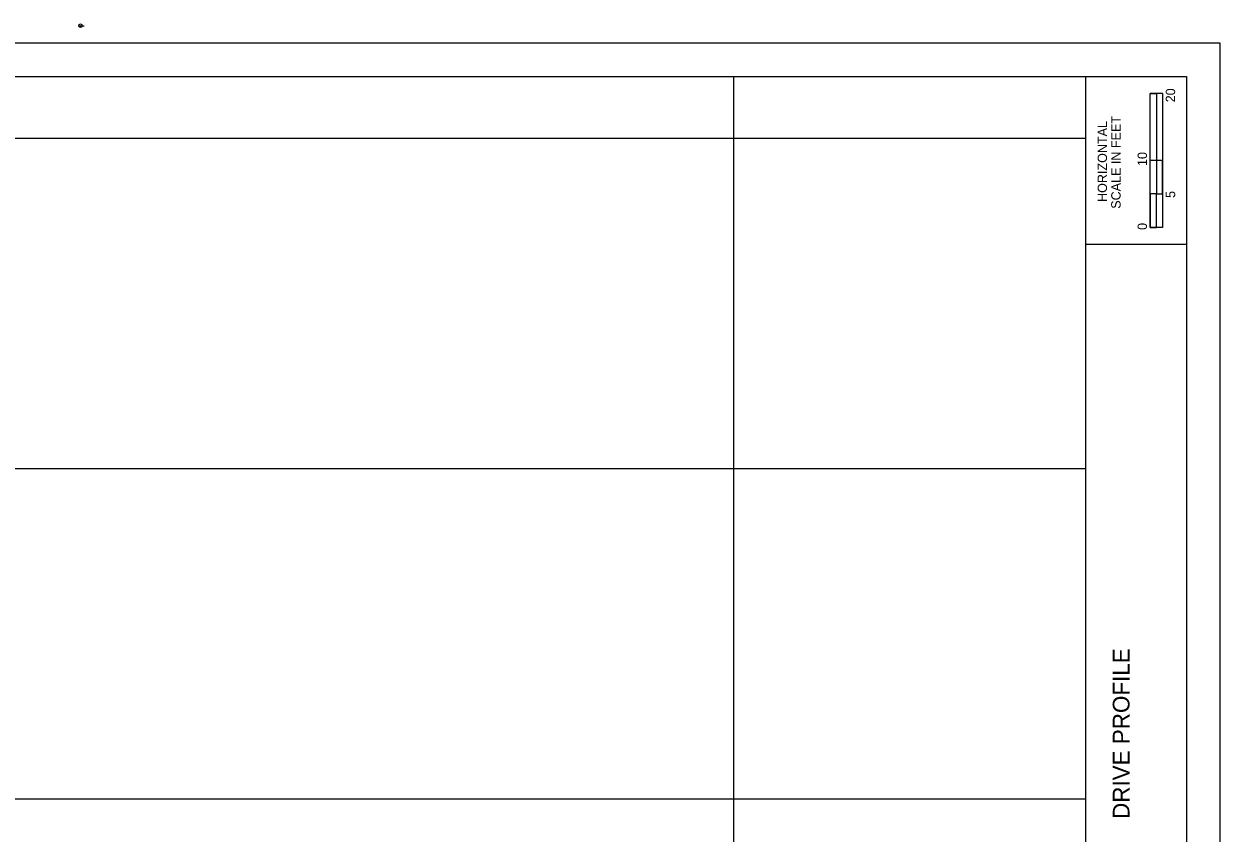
# Model space of a CAD drawing. Extents: x -29 to 680, y -31 to 446.
# Drawn here: x 323.4 to 680, y 204.4 to 445.7 of the extents above; entities that cross this region are included whole.
import ezdxf

# ---------------------------------------------------------------- set-up
doc = ezdxf.new("R2010")
doc.units = 0
for name, color, linetype in [('SC_Scratch1', 7, 'Continuous'), ('SH_Border', 7, 'Continuous'), ('SH_Cut_Line', 7, 'Continuous'), ('SH_Data', 7, 'Continuous')]:
    doc.layers.add(name, color=color, linetype=linetype)

msp = doc.modelspace()

# ---------------------------------------------------------------- linework, layer by layer
at = {"layer": 'SC_Scratch1'}
for p, q in [((339.77, 445.19), (340.81, 445.19)), ((340.29, 445.19), (341.33, 445.19)), ((535, 10), (535, 430)), ((640, 411.5), (30, 411.5)), ((640, 313), (30, 313)), ((640, 214.5), (30, 214.5))]:
    msp.add_line(p, q, dxfattribs=at)
msp.add_circle((340.29, 445.19), 0.521, dxfattribs=at)
at = {"layer": 'SH_Border'}
for p, q in [((640, 10), (640, 430)), ((640, 380), (670, 380))]:
    msp.add_line(p, q, dxfattribs=at)
msp.add_lwpolyline([(30, 430), (670, 430), (670, 10), (30, 10)], close=True, dxfattribs=at)
at = {"layer": 'SH_Cut_Line'}
msp.add_lwpolyline([(0, 0), (680, 0), (680, 440), (0, 440)], close=True, dxfattribs=at)
at = {"layer": 'SH_Data'}
for p, q in [((659.13, 385), (659.13, 425)), ((662.88, 425), (659.13, 425)), ((659.13, 405), (659.13, 425)), ((659.13, 425), (661, 425)), ((661, 425), (661.02, 425)), ((661.02, 425), (661.02, 405)), ((662.88, 425), (662.88, 385)), ((661.02, 405), (659.13, 405)), ((662.87, 405), (661, 405)), ((661, 405), (661, 395)), ((662.87, 395), (662.87, 405)), ((661, 395), (659.13, 395)), ((659.13, 395), (659.13, 385)), ((661, 385), (661, 395)), ((661, 395), (662.87, 395)), ((662.88, 385), (659.13, 385)), ((659.13, 385), (661, 385))]:
    msp.add_line(p, q, dxfattribs=at)

# ---------------------------------------------------------------- texts
at = {"layer": 'SC_Scratch1'}
for s, p in [('68', (340.24, 445)), ('4', (340.26, 445.32)), ('DR_2193', (340.94, 445.32)), ('1:5', (340.94, 445))]:
    msp.add_text(s, height=0.0656, dxfattribs=at).set_placement(p)
at = {"layer": 'SH_Data'}
for s, height, p in [('20', 2.8, (666.61, 422.33)), ('SCALE IN FEET', 2.8, (650.35, 390.58)), ('HORIZONTAL', 2.8, (646.3, 392.61)), ('10', 2.8, (658.21, 403.33)), ('5', 2.8, (666.61, 393.8)), ('0', 2.8, (658.21, 384.27)), ('DRIVE PROFILE', 5, (653, 208.59))]:
    msp.add_text(s, height=height, rotation=90, dxfattribs=at).set_placement(p)

doc.saveas('drawing.dxf')
